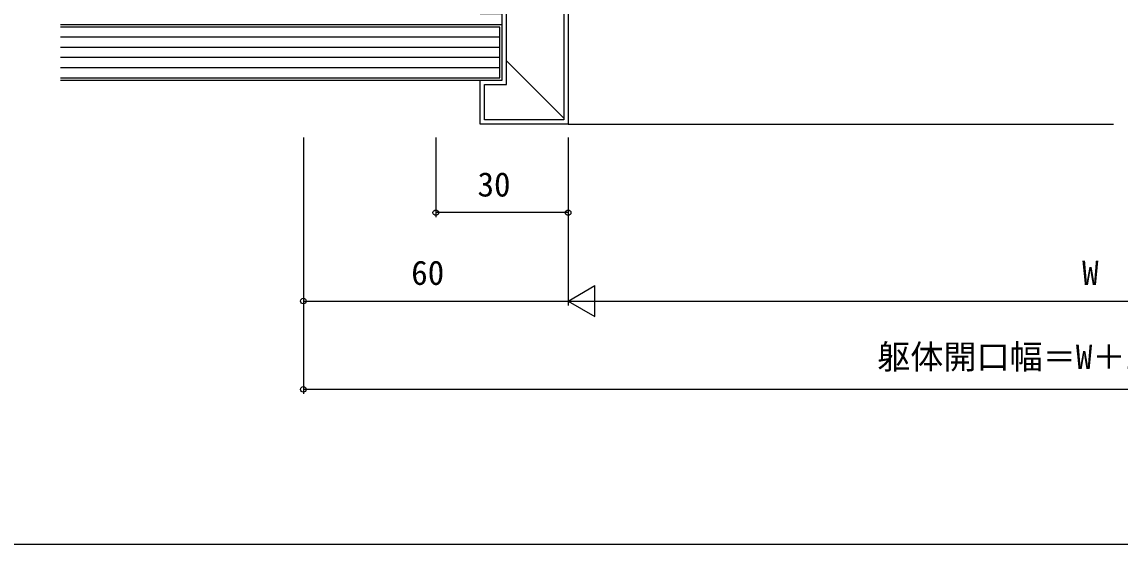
# Model space of a CAD drawing. Units: millimetres, scale not verified. Extents: x -437 to 438, y -344 to 341.
# Drawn here: x -66.6 to 182.2, y -343.8 to -225.6 of the extents above; entities that cross this region are included whole.
import ezdxf
from ezdxf.enums import TextEntityAlignment as Align

# ---------------------------------------------------------------- set-up
doc = ezdxf.new("R2010")
doc.units = ezdxf.units.MM
doc.header["$LTSCALE"] = 2
for name, color, linetype in [('0-5_YKK_D', 6, 'Continuous'), ('0-6_YKK_ZWAK', 7, 'Continuous'), ('0-7_YSS_K', 3, 'Continuous')]:
    doc.layers.add(name, color=color, linetype=linetype)
doc.styles.add('ＭＳ ゴシック', font='')
doc.styles.get('ＭＳ ゴシック').set_extended_font_data('MS Gothic')

msp = doc.modelspace()

# ---------------------------------------------------------------- linework, layer by layer
at = {"layer": '0-5_YKK_D'}
for p, q in [((-2.848, -251.8), (-2.848, -289.8)), ((-2.848, -251.8), (-2.848, -309.8)), ((27.152, -251.8), (27.152, -269.8)), ((57.152, -251.8), (57.152, -289.8)), ((57.152, -251.8), (57.152, -289.8)), ((57.152, -251.8), (57.152, -269.8)), ((57.152, -268.8), (27.152, -268.8)), ((57.152, -288.8), (63.215, -285.3)), ((63.215, -292.3), (63.215, -285.3)), ((-2.848, -288.8), (57.152, -288.8)), ((57.152, -288.8), (63.215, -292.3)), ((57.152, -288.8), (69.277, -288.8)), ((64.152, -288.8), (291.132, -288.8)), ((358.132, -308.8), (-2.848, -308.8))]:
    msp.add_line(p, q, dxfattribs=at)
for centre in [(27.152, -268.8), (57.152, -268.8), (-2.848, -288.8), (-2.848, -308.8)]:
    msp.add_circle(centre, 0.637, dxfattribs=at)
at = {"layer": '0-6_YKK_ZWAK'}
msp.add_lwpolyline([(-436.8, -343.8), (438.2, -343.8), (438.2, 306.2)], dxfattribs=at)
at = {"layer": '0-7_YSS_K'}
for p, q in [((41.685, -229.102), (-57.85, -229.102)), ((41.685, -231.402), (-57.85, -231.402)), ((41.685, -233.702), (-57.85, -233.702)), ((41.685, -236.002), (-57.85, -236.002)), ((43.185, -234.43), (56.185, -247.43)), ((57.185, -248.802), (180.685, -248.802))]:
    msp.add_line(p, q, dxfattribs=at)
for points in [[(37.185, -193.802), (54.185, -193.802), (54.185, -208.802), (57.185, -208.802), (57.185, -248.802), (37.185, -248.802), (37.185, -238.802), (42.185, -238.802), (42.185, -223.802), (37.185, -223.802)], [(38.185, -194.802), (53.185, -194.802), (53.185, -209.802), (56.185, -209.802), (56.185, -247.802), (38.185, -247.802), (38.185, -239.802), (43.185, -239.802), (43.185, -222.802), (38.185, -222.802)]]:
    msp.add_lwpolyline(points, close=True, dxfattribs=at)
for points in [[(-57.85, -238.802), (42.185, -238.802), (42.185, -226.302), (-57.85, -226.302)], [(-57.85, -238.302), (41.685, -238.302), (41.685, -226.802), (-57.85, -226.802)]]:
    msp.add_lwpolyline(points, dxfattribs=at)

# ---------------------------------------------------------------- texts
at = {"layer": '0-5_YKK_D', "style": 'ＭＳ ゴシック'}
for s, p in [('30', (36.613, -266.8)), ('60', (21.591, -286.8)), ('W', (173.594, -286.8)), ('躯体開口幅＝W＋120', (127.166, -305.82))]:
    msp.add_text(s, height=5.499, dxfattribs=at).set_placement(p, align=Align.BOTTOM_LEFT)

doc.saveas('drawing.dxf')
